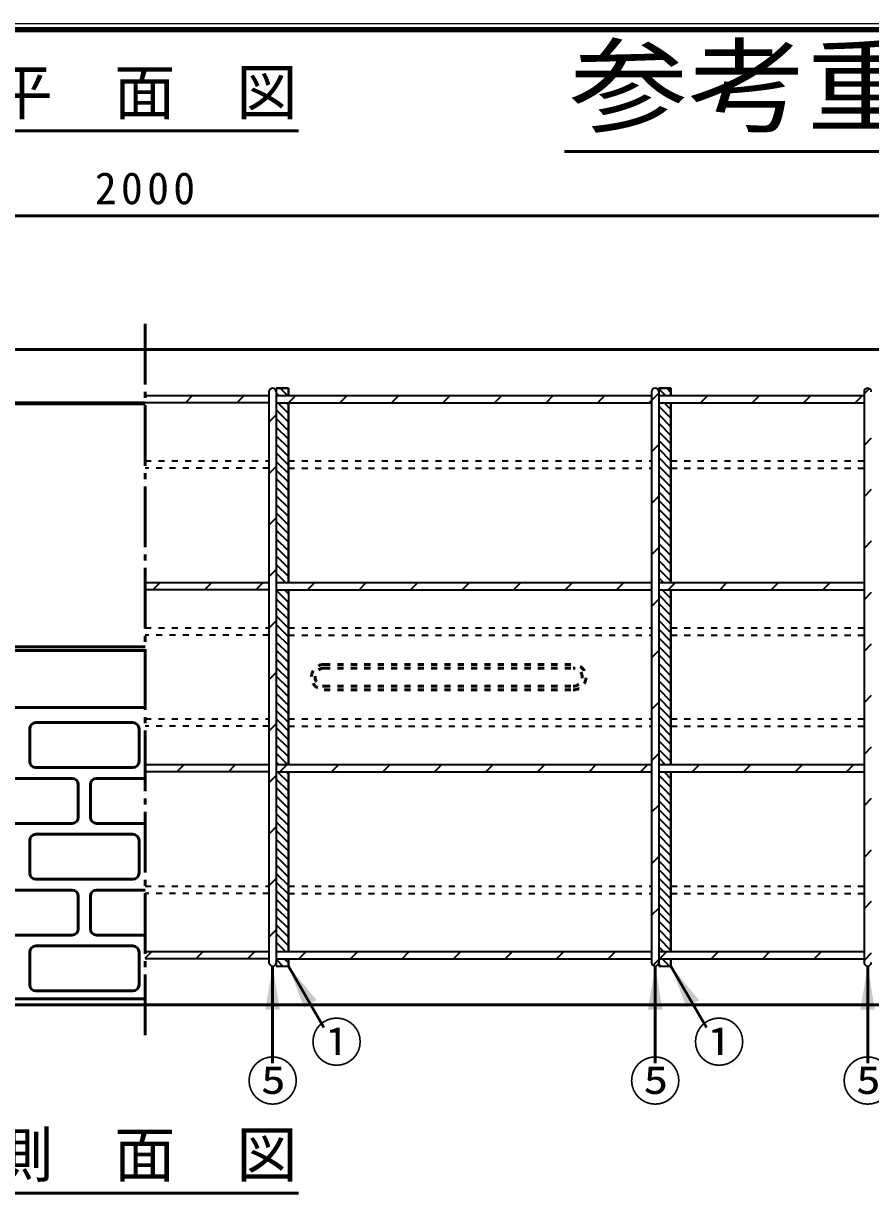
# Model space of a CAD drawing. Units: millimetres, scale not verified. Extents: x 100 to 4105, y 100 to 2870.
# Drawn here: x 2833 to 3530, y 1896 to 2870 of the extents above; entities that cross this region are included whole.
import ezdxf
from ezdxf.enums import TextEntityAlignment as Align

# ---------------------------------------------------------------- set-up
doc = ezdxf.new("R2010")
doc.units = ezdxf.units.MM
doc.header["$LTSCALE"] = 5
doc.linetypes.add('USER1', pattern=[2.2, 1, -1.2])
doc.linetypes.add('USER2', pattern=[13.4, 10, -1.2, 1, -1.2])
doc.layers.add('V-nasSTD', color=7, linetype='Continuous', lineweight=35)
doc.styles.add('ＭＳ ゴシック', font='')
doc.styles.get('ＭＳ ゴシック').set_extended_font_data('MS Gothic')

msp = doc.modelspace()

# ---------------------------------------------------------------- hatches: boundary and pattern name
at = {"layer": 'V-nasSTD'}
for points in [[(3044.262, 2057.66), (3038.262, 2093.66), (3032.262, 2057.66)], [(3074.459, 2065.483), (3051.262, 2093.66), (3064.066, 2059.483)], [(3359.262, 2057.66), (3353.262, 2093.66), (3347.262, 2057.66)], [(3389.459, 2065.483), (3366.262, 2093.66), (3379.066, 2059.483)], [(3534.262, 2057.66), (3528.262, 2093.66), (3522.262, 2057.66)]]:
    msp.add_hatch(color=256, dxfattribs=at).paths.add_polyline_path(points)

# ---------------------------------------------------------------- linework, layer by layer
at = {"layer": 'V-nasSTD', "lineweight": 100}
msp.add_line((4100, 2865), (105, 2865), dxfattribs=at)
at = {"layer": 'V-nasSTD', "lineweight": 50}
for p, q in [((2806.859, 2781.66), (3059.666, 2781.66)), ((3278.536, 2764.753), (4000.536, 2764.753)), ((1933.262, 2711.66), (3933.262, 2711.66)), ((3933.262, 2601.66), (1933.262, 2601.66)), ((2933.262, 2557.66), (1933.262, 2557.66)), ((2933.262, 2556.66), (1933.262, 2556.66)), ((2933.262, 2356.66), (1933.262, 2356.66)), ((2933.262, 2353.66), (1933.262, 2353.66)), ((1933.262, 2306.66), (2933.262, 2306.66)), ((2843.262, 2294.16), (2923.262, 2294.16)), ((2838.262, 2262.16), (2838.262, 2289.16)), ((2928.262, 2289.16), (2928.262, 2262.16)), ((2923.262, 2257.16), (2843.262, 2257.16)), ((2873.262, 2248.16), (2793.262, 2248.16)), ((2878.262, 2216.16), (2878.262, 2243.16)), ((2888.262, 2243.16), (2888.262, 2216.16)), ((2933.262, 2248.16), (2893.262, 2248.16)), ((2793.262, 2211.16), (2873.262, 2211.16)), ((2923.262, 2202.16), (2843.262, 2202.16)), ((2893.262, 2211.16), (2933.262, 2211.16)), ((2838.262, 2197.16), (2838.262, 2170.16)), ((2928.262, 2170.16), (2928.262, 2197.16)), ((2843.262, 2165.16), (2923.262, 2165.16)), ((2873.262, 2156.16), (2793.262, 2156.16)), ((2933.262, 2156.16), (2893.262, 2156.16)), ((2878.262, 2124.16), (2878.262, 2151.16)), ((2888.262, 2151.16), (2888.262, 2124.16)), ((2793.262, 2119.16), (2873.262, 2119.16)), ((2893.262, 2119.16), (2933.262, 2119.16)), ((2838.262, 2105.16), (2838.262, 2078.16)), ((2923.262, 2110.16), (2843.262, 2110.16)), ((2928.262, 2078.16), (2928.262, 2105.16)), ((3038.262, 2013.71), (3038.262, 2093.66)), ((3080.552, 2042.928), (3051.262, 2093.66)), ((3353.262, 2013.71), (3353.262, 2093.66)), ((3395.552, 2042.928), (3366.262, 2093.66)), ((3528.262, 2013.71), (3528.262, 2093.66)), ((1933.262, 2066.66), (2933.262, 2066.66)), ((2843.262, 2073.16), (2923.262, 2073.16)), ((1933.262, 2061.66), (3933.262, 2061.66)), ((2806.859, 1906.467), (3059.666, 1906.467))]:
    msp.add_line(p, q, dxfattribs=at)
at = {"layer": 'V-nasSTD', "linetype": 'USER2', "lineweight": 50}
msp.add_line((2933.262, 2036.66), (2933.262, 2626.66), dxfattribs=at)
at = {"layer": 'V-nasSTD'}
for p, q in [((2933.262, 2563.66), (3035.262, 2563.66)), ((2966.411, 2557.66), (2972.411, 2563.66)), ((3008.837, 2557.66), (3014.837, 2563.66)), ((3035.262, 2566.66), (3035.262, 2096.66)), ((3051.262, 2569.66), (3041.262, 2569.66)), ((3041.262, 2569.66), (3051.262, 2569.66)), ((3051.262, 2569.66), (3041.262, 2569.66)), ((3041.262, 2569.66), (3041.262, 2566.66)), ((3041.262, 2566.66), (3041.262, 2096.66)), ((3041.262, 2565.892), (3043.494, 2563.66)), ((3041.262, 2563.66), (3350.262, 2563.66)), ((3044.566, 2569.66), (3050.566, 2563.66)), ((3051.262, 2569.66), (3051.262, 2563.66)), ((3051.262, 2563.66), (3051.262, 2569.66)), ((3057.264, 2563.66), (3051.264, 2557.66)), ((3093.69, 2557.66), (3099.69, 2563.66)), ((3136.117, 2557.66), (3142.117, 2563.66)), ((3178.543, 2557.66), (3184.543, 2563.66)), ((3220.969, 2557.66), (3226.969, 2563.66)), ((3263.396, 2557.66), (3269.396, 2563.66)), ((3305.822, 2557.66), (3311.822, 2563.66)), ((3350.262, 2566.66), (3350.262, 2096.66)), ((3356.262, 2565.674), (3350.262, 2559.674)), ((3366.262, 2569.66), (3356.262, 2569.66)), ((3356.262, 2569.66), (3366.262, 2569.66)), ((3356.262, 2569.66), (3356.262, 2566.66)), ((3366.262, 2569.66), (3356.262, 2569.66)), ((3356.262, 2569.09), (3361.693, 2563.66)), ((3356.262, 2566.66), (3356.262, 2096.66)), ((3356.262, 2563.66), (3525.262, 2563.66)), ((3362.764, 2569.66), (3366.262, 2566.161)), ((3366.262, 2569.66), (3366.262, 2563.66)), ((3366.262, 2563.66), (3366.262, 2569.66)), ((3390.675, 2557.66), (3396.675, 2563.66)), ((3433.102, 2557.66), (3439.102, 2563.66)), ((3475.528, 2557.66), (3481.528, 2563.66)), ((3517.954, 2557.66), (3523.954, 2563.66)), ((3529.626, 2569.332), (3525.262, 2564.968)), ((3525.262, 2566.66), (3525.262, 2096.66)), ((3035.262, 2557.66), (2933.262, 2557.66)), ((3041.262, 2557.66), (3350.262, 2557.66)), ((3042.423, 2557.66), (3051.262, 2548.821)), ((3049.494, 2557.66), (3051.262, 2555.892)), ((3051.262, 2557.66), (3051.262, 2409.66)), ((3051.262, 2509.836), (3051.262, 2557.66)), ((3348.249, 2557.66), (3350.262, 2559.674)), ((3356.262, 2557.66), (3525.262, 2557.66)), ((3356.262, 2554.948), (3366.262, 2544.948)), ((3360.621, 2557.66), (3366.262, 2552.019)), ((3366.262, 2557.66), (3366.262, 2409.66)), ((3366.262, 2509.836), (3366.262, 2557.66)), ((3041.262, 2547.658), (3035.262, 2541.658)), ((3041.262, 2551.75), (3051.262, 2541.75)), ((3041.262, 2544.679), (3051.262, 2534.679)), ((3356.262, 2547.877), (3366.262, 2537.877)), ((3041.262, 2537.607), (3051.262, 2527.607)), ((3356.262, 2540.806), (3366.262, 2530.806)), ((3356.262, 2533.734), (3366.262, 2523.734)), ((3041.262, 2530.536), (3051.262, 2520.536)), ((3356.262, 2526.663), (3366.262, 2516.663)), ((3531.262, 2528.542), (3525.262, 2522.542)), ((3041.262, 2523.465), (3051.262, 2513.465)), ((3041.262, 2516.394), (3051.262, 2506.394)), ((3356.262, 2523.247), (3350.262, 2517.247)), ((3356.262, 2519.592), (3366.262, 2509.592)), ((3041.262, 2505.232), (3035.262, 2499.232)), ((3041.262, 2509.323), (3051.262, 2499.323)), ((3051.262, 2503.836), (3051.262, 2509.836)), ((3356.262, 2512.521), (3366.262, 2502.521)), ((3356.262, 2505.45), (3366.262, 2495.45)), ((3366.262, 2503.836), (3366.262, 2509.836)), ((3041.262, 2502.252), (3051.262, 2492.252)), ((3041.262, 2495.181), (3051.262, 2485.181)), ((3051.262, 2409.66), (3051.262, 2503.836)), ((3356.262, 2498.379), (3366.262, 2488.379)), ((3366.262, 2409.66), (3366.262, 2503.836)), ((3041.262, 2488.11), (3051.262, 2478.11)), ((3356.262, 2491.308), (3366.262, 2481.308)), ((3531.262, 2486.115), (3525.262, 2480.115)), ((3041.262, 2481.039), (3051.262, 2471.039)), ((3356.262, 2480.821), (3350.262, 2474.821)), ((3356.262, 2484.237), (3366.262, 2474.237)), ((3356.262, 2477.166), (3366.262, 2467.166)), ((3041.262, 2473.968), (3051.262, 2463.968)), ((3041.262, 2466.897), (3051.262, 2456.897)), ((3356.262, 2470.095), (3366.262, 2460.095)), ((3041.262, 2462.806), (3035.262, 2456.806)), ((3041.262, 2459.826), (3051.262, 2449.826)), ((3356.262, 2463.024), (3366.262, 2453.024)), ((3356.262, 2455.953), (3366.262, 2445.953)), ((3041.262, 2452.755), (3051.262, 2442.755)), ((3041.262, 2445.684), (3051.262, 2435.684)), ((3356.262, 2448.882), (3366.262, 2438.882)), ((3041.262, 2438.613), (3051.262, 2428.613)), ((3356.262, 2438.394), (3350.262, 2432.394)), ((3356.262, 2441.811), (3366.262, 2431.811)), ((3531.262, 2443.689), (3525.262, 2437.689)), ((3041.262, 2431.541), (3051.262, 2421.541)), ((3356.262, 2434.74), (3366.262, 2424.74)), ((3356.262, 2427.668), (3366.262, 2417.668)), ((3041.262, 2420.379), (3035.262, 2414.379)), ((3041.262, 2424.47), (3051.262, 2414.47)), ((3041.262, 2417.399), (3049.002, 2409.66)), ((3356.262, 2420.597), (3366.262, 2410.597)), ((2933.262, 2409.66), (3035.262, 2409.66)), ((2939.69, 2403.66), (2945.69, 2409.66)), ((2982.117, 2403.66), (2988.117, 2409.66)), ((3024.543, 2403.66), (3030.543, 2409.66)), ((3041.262, 2410.328), (3041.931, 2409.66)), ((3041.262, 2409.66), (3350.262, 2409.66)), ((3066.969, 2403.66), (3072.969, 2409.66)), ((3109.396, 2403.66), (3115.396, 2409.66)), ((3151.822, 2403.66), (3157.822, 2409.66)), ((3194.249, 2403.66), (3200.249, 2409.66)), ((3236.675, 2403.66), (3242.675, 2409.66)), ((3279.102, 2403.66), (3285.102, 2409.66)), ((3321.528, 2403.66), (3327.528, 2409.66)), ((3356.262, 2413.526), (3360.129, 2409.66)), ((3356.262, 2409.66), (3525.262, 2409.66)), ((3363.954, 2403.66), (3369.954, 2409.66)), ((3406.381, 2403.66), (3412.381, 2409.66)), ((3448.807, 2403.66), (3454.807, 2409.66)), ((3491.234, 2403.66), (3497.234, 2409.66)), ((3035.262, 2403.66), (2933.262, 2403.66)), ((3041.262, 2403.66), (3350.262, 2403.66)), ((3041.262, 2403.257), (3051.262, 2393.257)), ((3047.931, 2403.66), (3051.262, 2400.328)), ((3051.262, 2403.66), (3051.262, 2259.66)), ((3356.262, 2403.66), (3525.262, 2403.66)), ((3356.262, 2399.384), (3366.262, 2389.384)), ((3359.058, 2403.66), (3366.262, 2396.455)), ((3366.129, 2403.66), (3366.262, 2403.526)), ((3366.262, 2403.66), (3366.262, 2259.66)), ((3366.262, 2372.16), (3366.262, 2403.66)), ((3531.262, 2401.262), (3525.262, 2395.262)), ((3041.262, 2396.186), (3051.262, 2386.186)), ((3041.262, 2389.115), (3051.262, 2379.115)), ((3051.262, 2372.16), (3051.262, 2395.024)), ((3356.262, 2395.968), (3350.262, 2389.968)), ((3356.262, 2392.313), (3366.262, 2382.313)), ((3041.262, 2377.953), (3035.262, 2371.953)), ((3041.262, 2382.044), (3051.262, 2372.044)), ((3356.262, 2385.242), (3366.262, 2375.242)), ((3356.262, 2378.171), (3366.262, 2368.171)), ((3041.262, 2374.973), (3051.262, 2364.973)), ((3041.262, 2367.902), (3051.262, 2357.902)), ((3051.262, 2366.16), (3051.262, 2372.16)), ((3356.262, 2371.1), (3366.262, 2361.1)), ((3366.262, 2366.16), (3366.262, 2372.16)), ((3041.262, 2360.831), (3051.262, 2350.831)), ((3051.262, 2297.16), (3051.262, 2366.16)), ((3356.262, 2364.029), (3366.262, 2354.029)), ((3366.262, 2297.16), (3366.262, 2366.16)), ((3531.262, 2358.836), (3525.262, 2352.836)), ((3041.262, 2353.76), (3051.262, 2343.76)), ((3356.262, 2353.542), (3350.262, 2347.542)), ((3356.262, 2356.958), (3366.262, 2346.958)), ((3356.262, 2349.887), (3366.262, 2339.887)), ((3041.262, 2346.689), (3051.262, 2336.689)), ((3041.262, 2339.618), (3051.262, 2329.618)), ((3356.262, 2342.816), (3366.262, 2332.816)), ((3041.262, 2335.526), (3035.262, 2329.526)), ((3041.262, 2332.547), (3051.262, 2322.547)), ((3356.262, 2335.745), (3366.262, 2325.745)), ((3356.262, 2328.674), (3366.262, 2318.674)), ((3041.262, 2325.475), (3051.262, 2315.475)), ((3356.262, 2321.602), (3366.262, 2311.602)), ((3041.262, 2318.404), (3051.262, 2308.404)), ((3041.262, 2311.333), (3051.262, 2301.333)), ((3356.262, 2311.115), (3350.262, 2305.115)), ((3356.262, 2314.531), (3366.262, 2304.531)), ((3531.262, 2316.409), (3525.262, 2310.409)), ((3041.262, 2304.262), (3051.262, 2294.262)), ((3356.262, 2307.46), (3366.262, 2297.46)), ((3356.262, 2300.389), (3366.262, 2290.389)), ((3041.262, 2293.1), (3035.262, 2287.1)), ((3041.262, 2297.191), (3051.262, 2287.191)), ((3041.262, 2290.12), (3051.262, 2280.12)), ((3051.262, 2291.16), (3051.262, 2297.16)), ((3051.262, 2259.66), (3051.262, 2291.16)), ((3356.262, 2293.318), (3366.262, 2283.318)), ((3366.262, 2291.16), (3366.262, 2297.16)), ((3366.262, 2259.66), (3366.262, 2291.16)), ((3041.262, 2283.049), (3051.262, 2273.049)), ((3356.262, 2286.247), (3366.262, 2276.247)), ((3041.262, 2275.978), (3051.262, 2265.978)), ((3356.262, 2279.176), (3366.262, 2269.176)), ((3356.262, 2272.105), (3366.262, 2262.105)), ((3531.262, 2273.983), (3525.262, 2267.983)), ((3041.262, 2268.907), (3050.51, 2259.66)), ((3041.262, 2261.836), (3043.439, 2259.66)), ((3356.262, 2268.689), (3350.262, 2262.689)), ((3356.262, 2265.034), (3361.637, 2259.66)), ((2933.262, 2259.66), (3035.262, 2259.66)), ((3035.262, 2253.66), (2933.262, 2253.66)), ((2959.396, 2253.66), (2965.396, 2259.66)), ((3001.822, 2253.66), (3007.822, 2259.66)), ((3041.262, 2259.66), (3350.262, 2259.66)), ((3041.262, 2253.66), (3350.262, 2253.66)), ((3042.367, 2253.66), (3051.262, 2244.765)), ((3050.249, 2259.66), (3044.249, 2253.66)), ((3049.439, 2253.66), (3051.262, 2251.836)), ((3051.262, 2253.66), (3051.262, 2105.66)), ((3051.262, 2159.483), (3051.262, 2253.66)), ((3086.675, 2253.66), (3092.675, 2259.66)), ((3129.102, 2253.66), (3135.102, 2259.66)), ((3171.528, 2253.66), (3177.528, 2259.66)), ((3213.954, 2253.66), (3219.954, 2259.66)), ((3256.381, 2253.66), (3262.381, 2259.66)), ((3298.807, 2253.66), (3304.807, 2259.66)), ((3341.234, 2253.66), (3347.234, 2259.66)), ((3356.262, 2259.66), (3525.262, 2259.66)), ((3356.262, 2253.66), (3525.262, 2253.66)), ((3356.262, 2250.892), (3366.262, 2240.892)), ((3360.566, 2253.66), (3366.262, 2247.963)), ((3366.262, 2253.66), (3366.262, 2105.66)), ((3366.262, 2159.483), (3366.262, 2253.66)), ((3383.66, 2253.66), (3389.66, 2259.66)), ((3426.086, 2253.66), (3432.086, 2259.66)), ((3468.513, 2253.66), (3474.513, 2259.66)), ((3510.939, 2253.66), (3516.939, 2259.66)), ((3041.262, 2250.674), (3035.262, 2244.674)), ((3041.262, 2247.694), (3051.262, 2237.694)), ((3356.262, 2243.821), (3366.262, 2233.821)), ((3041.262, 2240.623), (3051.262, 2230.623)), ((3041.262, 2233.552), (3051.262, 2223.552)), ((3356.262, 2236.75), (3366.262, 2226.75)), ((3531.262, 2231.557), (3525.262, 2225.557)), ((3041.262, 2226.481), (3051.262, 2216.481)), ((3356.262, 2226.262), (3350.262, 2220.262)), ((3356.262, 2229.679), (3366.262, 2219.679)), ((3356.262, 2222.607), (3366.262, 2212.607)), ((3041.262, 2219.409), (3051.262, 2209.409)), ((3041.262, 2212.338), (3051.262, 2202.338)), ((3356.262, 2215.536), (3366.262, 2205.536)), ((3041.262, 2208.247), (3035.262, 2202.247)), ((3041.262, 2205.267), (3051.262, 2195.267)), ((3356.262, 2208.465), (3366.262, 2198.465)), ((3041.262, 2198.196), (3051.262, 2188.196)), ((3356.262, 2201.394), (3366.262, 2191.394)), ((3356.262, 2194.323), (3366.262, 2184.323)), ((3041.262, 2191.125), (3051.262, 2181.125)), ((3041.262, 2184.054), (3051.262, 2174.054)), ((3356.262, 2183.836), (3350.262, 2177.836)), ((3356.262, 2187.252), (3366.262, 2177.252)), ((3531.262, 2189.13), (3525.262, 2183.13)), ((3041.262, 2176.983), (3051.262, 2166.983)), ((3356.262, 2180.181), (3366.262, 2170.181)), ((3356.262, 2173.11), (3366.262, 2163.11)), ((3041.262, 2165.821), (3035.262, 2159.821)), ((3041.262, 2169.912), (3051.262, 2159.912)), ((3356.262, 2166.039), (3366.262, 2156.039)), ((3041.262, 2162.841), (3051.262, 2152.841)), ((3041.262, 2155.77), (3051.262, 2145.77)), ((3051.262, 2153.483), (3051.262, 2159.483)), ((3051.262, 2105.66), (3051.262, 2153.483)), ((3356.262, 2158.968), (3366.262, 2148.968)), ((3366.262, 2153.483), (3366.262, 2159.483)), ((3366.262, 2105.66), (3366.262, 2153.483)), ((3041.262, 2148.699), (3051.262, 2138.699)), ((3356.262, 2151.897), (3366.262, 2141.897)), ((3356.262, 2144.826), (3366.262, 2134.826)), ((3531.262, 2146.704), (3525.262, 2140.704)), ((3041.262, 2141.628), (3051.262, 2131.628)), ((3041.262, 2134.557), (3051.262, 2124.557)), ((3356.262, 2141.409), (3350.262, 2135.409)), ((3356.262, 2137.755), (3366.262, 2127.755)), ((3041.262, 2127.486), (3051.262, 2117.486)), ((3356.262, 2130.684), (3366.262, 2120.684)), ((3041.262, 2123.394), (3035.262, 2117.394)), ((3041.262, 2120.414), (3051.262, 2110.414)), ((3356.262, 2123.613), (3366.262, 2113.613)), ((3356.262, 2116.541), (3366.262, 2106.541)), ((2933.262, 2100.247), (2938.675, 2105.66)), ((2933.262, 2105.66), (3035.262, 2105.66)), ((2975.102, 2099.66), (2981.102, 2105.66)), ((3017.528, 2099.66), (3023.528, 2105.66)), ((3041.262, 2113.343), (3048.946, 2105.66)), ((3041.262, 2106.272), (3041.875, 2105.66)), ((3041.262, 2105.66), (3350.262, 2105.66)), ((3059.954, 2099.66), (3065.954, 2105.66)), ((3102.381, 2099.66), (3108.381, 2105.66)), ((3144.807, 2099.66), (3150.807, 2105.66)), ((3187.234, 2099.66), (3193.234, 2105.66)), ((3229.66, 2099.66), (3235.66, 2105.66)), ((3272.086, 2099.66), (3278.086, 2105.66)), ((3314.513, 2099.66), (3320.513, 2105.66)), ((3356.262, 2109.47), (3360.073, 2105.66)), ((3356.262, 2105.66), (3525.262, 2105.66)), ((3362.939, 2105.66), (3356.939, 2099.66)), ((3399.366, 2099.66), (3405.366, 2105.66)), ((3441.792, 2099.66), (3447.792, 2105.66)), ((3484.218, 2099.66), (3490.218, 2105.66)), ((3035.262, 2099.66), (2933.262, 2099.66)), ((3041.262, 2099.66), (3350.262, 2099.66)), ((3041.262, 2099.201), (3046.804, 2093.66)), ((3041.262, 2096.66), (3041.262, 2093.66)), ((3047.875, 2099.66), (3051.262, 2096.272)), ((3051.262, 2099.66), (3051.262, 2093.66)), ((3051.262, 2093.66), (3051.262, 2099.66)), ((3356.262, 2098.983), (3351.507, 2094.227)), ((3356.262, 2099.66), (3525.262, 2099.66)), ((3356.262, 2096.66), (3356.262, 2093.66)), ((3356.262, 2095.328), (3357.931, 2093.66)), ((3359.002, 2099.66), (3365.002, 2093.66)), ((3366.073, 2099.66), (3366.262, 2099.47)), ((3366.262, 2099.66), (3366.262, 2093.66)), ((3366.262, 2093.66), (3366.262, 2099.66)), ((3531.262, 2104.277), (3525.262, 2098.277)), ((3041.262, 2093.66), (3051.262, 2093.66)), ((3041.262, 2093.66), (3051.262, 2093.66)), ((3041.262, 2093.66), (3051.262, 2093.66)), ((3356.262, 2093.66), (3366.262, 2093.66)), ((3356.262, 2093.66), (3366.262, 2093.66)), ((3356.262, 2093.66), (3366.262, 2093.66))]:
    msp.add_line(p, q, dxfattribs=at)
at = {"layer": 'V-nasSTD', "linetype": 'USER1'}
for p, q in [((2933.262, 2509.836), (3035.262, 2509.836)), ((3051.262, 2509.836), (3350.262, 2509.836)), ((3366.262, 2509.836), (3525.262, 2509.836)), ((3035.262, 2503.836), (2933.262, 2503.836)), ((3051.262, 2503.836), (3350.262, 2503.836)), ((3366.262, 2503.836), (3525.262, 2503.836)), ((2933.262, 2372.16), (3035.262, 2372.16)), ((3051.262, 2372.16), (3350.262, 2372.16)), ((3366.262, 2372.16), (3525.262, 2372.16)), ((3035.262, 2366.16), (2933.262, 2366.16)), ((3051.262, 2366.16), (3350.262, 2366.16)), ((3366.262, 2366.16), (3525.262, 2366.16)), ((2933.262, 2297.16), (3035.262, 2297.16)), ((3035.262, 2291.16), (2933.262, 2291.16)), ((3051.262, 2297.16), (3350.262, 2297.16)), ((3051.262, 2291.16), (3350.262, 2291.16)), ((3366.262, 2297.16), (3525.262, 2297.16)), ((3366.262, 2291.16), (3525.262, 2291.16)), ((2933.262, 2159.483), (3035.262, 2159.483)), ((3035.262, 2153.483), (2933.262, 2153.483)), ((3051.262, 2159.483), (3350.262, 2159.483)), ((3051.262, 2153.483), (3350.262, 2153.483)), ((3366.262, 2159.483), (3525.262, 2159.483)), ((3366.262, 2153.483), (3525.262, 2153.483))]:
    msp.add_line(p, q, dxfattribs=at)
at = {"layer": 'V-nasSTD', "linetype": 'USER1', "lineweight": 50}
for p, q in [((3080.762, 2342.16), (3285.762, 2342.16)), ((3080.762, 2339.16), (3285.762, 2339.16)), ((3080.762, 2324.16), (3285.762, 2324.16)), ((3080.762, 2321.16), (3285.762, 2321.16))]:
    msp.add_line(p, q, dxfattribs=at)
at = {"layer": 'V-nasSTD', "lineweight": 13}
msp.add_lwpolyline([(100, 100), (100, 2870), (4105, 2870), (4105, 100)], close=True, dxfattribs=at)
at = {"layer": 'V-nasSTD'}
for centre, start, end in [((3038.262, 2566.66), 0, 180), ((3353.262, 2566.66), 0, 180), ((3528.262, 2566.66), 0, 180), ((3038.262, 2096.66), 180, 0), ((3353.262, 2096.66), 180, 0), ((3528.262, 2096.66), 180, 0)]:
    msp.add_arc(centre, 3, start, end, dxfattribs=at)
at = {"layer": 'V-nasSTD', "linetype": 'USER1', "lineweight": 50}
for centre, radius, start, end in [((3080.762, 2331.66), 10.5, 90, 270), ((3080.762, 2331.66), 7.5, 90, 270), ((3285.762, 2331.66), 10.5, 270, 90), ((3285.762, 2331.66), 7.5, 270, 90)]:
    msp.add_arc(centre, radius, start, end, dxfattribs=at)
at = {"layer": 'V-nasSTD', "lineweight": 50}
for centre, start, end in [((2843.262, 2289.16), 90, 180), ((2923.262, 2289.16), 0, 90), ((2843.262, 2262.16), 180, 270), ((2923.262, 2262.16), 270, 0), ((2873.262, 2243.16), 0, 90), ((2893.262, 2243.16), 90, 180), ((2873.262, 2216.16), 270, 0), ((2893.262, 2216.16), 180, 270), ((2843.262, 2197.16), 90, 180), ((2923.262, 2197.16), 0, 90), ((2843.262, 2170.16), 180, 270), ((2923.262, 2170.16), 270, 0), ((2873.262, 2151.16), 0, 90), ((2893.262, 2151.16), 90, 180), ((2873.262, 2124.16), 270, 0), ((2893.262, 2124.16), 180, 270), ((2843.262, 2105.16), 90, 180), ((2923.262, 2105.16), 0, 90), ((2843.262, 2078.16), 180, 270), ((2923.262, 2078.16), 270, 0)]:
    msp.add_arc(centre, 5, start, end, dxfattribs=at)

# ---------------------------------------------------------------- texts
at = {"layer": 'V-nasSTD', "style": 'ＭＳ ゴシック', "width": 1.15}
msp.add_text('参考重量\u3000960kg', height=62.32, dxfattribs=at).set_placement((3282.536, 2849.753), align=Align.TOP_LEFT)
at = {"layer": 'V-nasSTD', "style": 'ＭＳ ゴシック'}
for s, height, p in [('平\u3000面\u3000図', 36.95, (2806.859, 2832.06)), ('①', 31.67, (3069.316, 2046.579)), ('①', 31.67, (3384.316, 2046.579)), ('⑤', 31.67, (3016.699, 2014.56)), ('⑤', 31.67, (3331.699, 2014.56)), ('⑤', 31.67, (3506.699, 2014.56)), ('側\u3000面\u3000図', 36.95, (2806.859, 1956.867))]:
    msp.add_text(s, height=height, dxfattribs=at).set_placement(p, align=Align.TOP_LEFT)
at = {"layer": 'V-nasSTD', "insert": (2891.862, 2747.66), "char_height": 26.39, "attachment_point": 1, "style": 'ＭＳ ゴシック'}
msp.add_mtext('\\T1.2;2000', dxfattribs=at)

doc.saveas('drawing.dxf')
